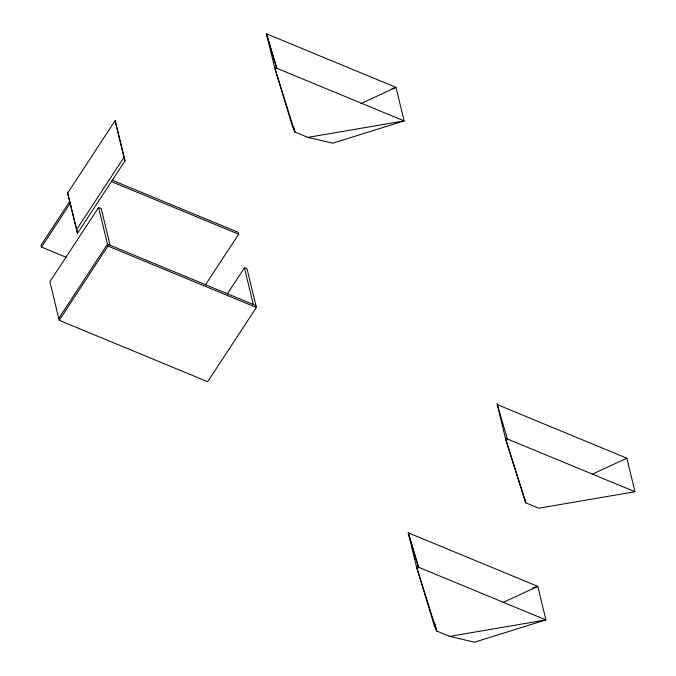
<?xml version="1.0" encoding="UTF-8"?>
<svg xmlns="http://www.w3.org/2000/svg" width="676" height="676" viewBox="0 0 676 676"><rect width="100%" height="100%" fill="white"/><g stroke="black" fill="none" stroke-linecap="round" stroke-linejoin="round"><path stroke-width="1.01" d="M67.651 193.04L115.14 120.632L125.009 160.871L77.52 233.279L67.651 193.04L77.52 233.279M69.687 201.499L41.033 245.185L41.498 247.086L66.721 257.514M41.498 247.086L70.718 202.53M76.523 229.713L124.012 157.314L115.14 120.632M110.087 245.253L101.214 208.571L98.586 207.49L49.88 281.748L59.218 320.323L207.676 381.712L256.381 307.453L247.053 268.879L244.425 267.789L227.229 294.001M58.753 318.421L107.459 244.163L255.925 305.552M59.218 320.323L107.923 246.064L98.586 207.49M205.428 284.883L238.662 234.217L238.205 232.316L112.064 180.154M360.899 103.622L396.009 87.373L404.121 120.903L332.727 143.194L307.867 137.372L294.913 132.014L292.488 126.556L274.566 67.33L266.454 33.8L396.009 87.373L391.987 88.632M592.691 474.02L626.855 458.201L634.967 491.731L538.713 508.208L525.759 502.851L505.741 439.518L496.978 403.293M502.69 602.629L537.8 586.379L545.912 619.909L474.518 642.2L449.658 636.386L436.704 631.029L434.288 625.562L416.365 566.336L408.253 532.806L537.8 586.379L532.773 587.951M307.867 137.372L404.121 120.903L274.566 67.33L294.913 132.014L293.578 126.505M449.658 636.386L545.912 619.909L416.365 566.336L436.704 631.029L434.702 622.748M111.548 181.65L238.662 234.217M626.855 458.201L497.299 404.628L507.701 440M107.923 246.064L256.381 307.453M634.967 491.731L505.411 438.158L525.759 502.851L524.644 498.254M276.788 67.93L266.454 33.8L276.56 68.158M418.883 567.941L408.253 532.806L418.36 567.164M124.012 157.314L125.009 160.871M244.425 267.789L253.297 304.47"/></g></svg>
